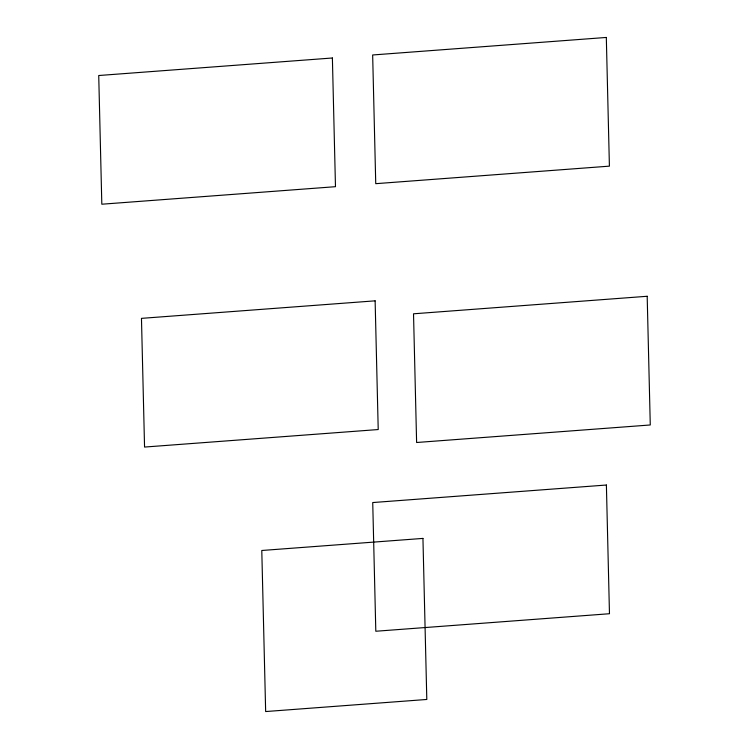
<?xml version="1.0" encoding="UTF-8"?>
<svg xmlns="http://www.w3.org/2000/svg" width="749" height="749" viewBox="0 0 749 749"><rect width="100%" height="100%" fill="white"/><g stroke="black" fill="none" stroke-linecap="round" stroke-linejoin="round"><path stroke-width="1.12" d="M332.387 57.991L98.728 75.518L101.817 204.215L335.477 186.688L332.387 57.991M606.316 37.45L372.656 54.977L375.745 183.674L609.405 166.147L606.316 37.45M375.127 300.836L141.467 318.362L144.557 447.059L378.217 429.542L375.127 300.836M647.183 296.276L413.523 313.803L416.613 442.5L650.272 424.973L647.183 296.276M606.39 485.024L372.73 502.551L375.811 631.248L609.471 613.731L606.39 485.024M422.942 538.409L261.785 550.487L265.652 711.55L426.808 699.463L422.942 538.409"/></g></svg>
